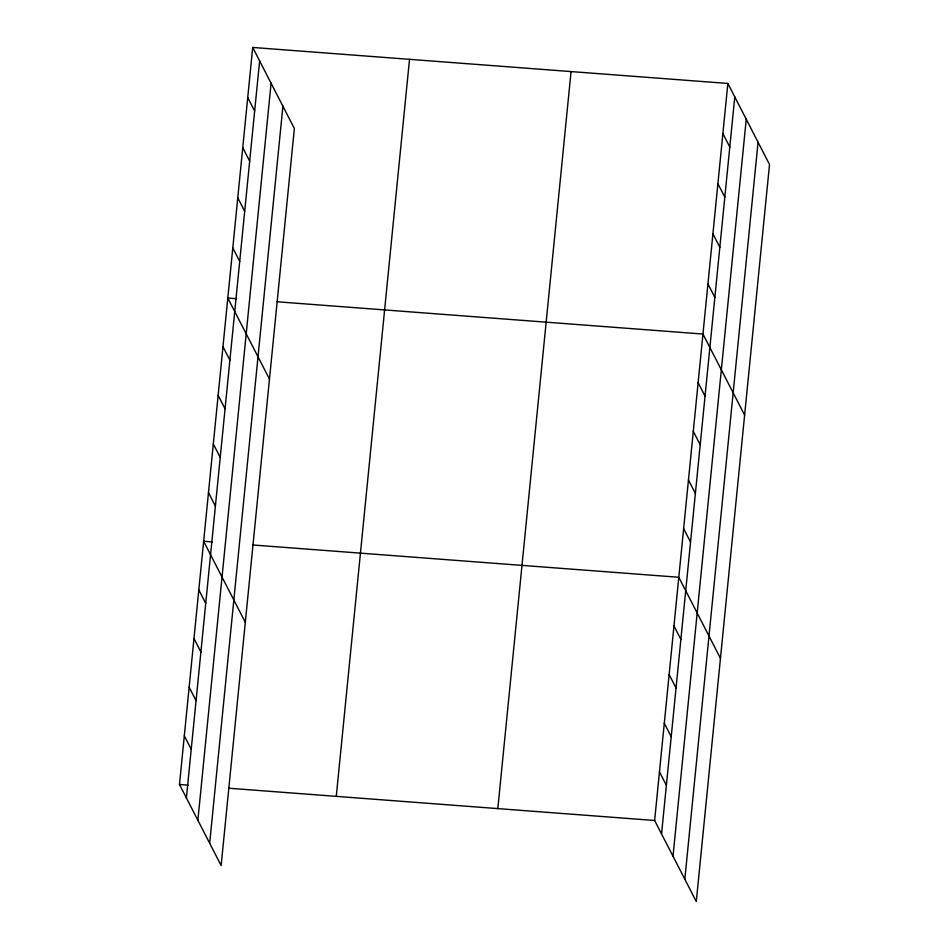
<?xml version="1.0" encoding="UTF-8"?>
<svg xmlns="http://www.w3.org/2000/svg" width="949" height="949" viewBox="0 0 949 949"><rect width="100%" height="100%" fill="white"/><g stroke="black" fill="none" stroke-linecap="round" stroke-linejoin="round"><path stroke-width="1.42" d="M252.707 47.45L294.368 128.518L221.141 865.547L179.48 784.479L252.707 47.45L727.859 83.453L769.52 164.521L696.293 901.55L654.632 820.482L727.859 83.453M186.395 797.943L259.635 60.914M197.867 820.256L271.094 83.227M209.67 843.246L282.909 106.205M336.278 796.365L409.517 59.336M497.822 808.607L571.061 71.566M661.548 833.946L734.775 96.917M673.007 856.259L746.246 119.218M684.822 879.237L758.061 142.208M236.526 298.698L227.807 298.045L269.469 379.102M277.179 301.782L702.96 334.048L744.621 415.104M212.351 541.926L203.644 541.262L245.305 622.33M253.003 544.999L678.796 577.265L720.457 658.333M179.48 784.479L188.187 785.143M228.839 788.228L654.632 820.482M722.877 133.572L729.805 147.036M717.907 183.691L724.822 197.155M712.924 233.81L719.84 247.274M707.942 283.929L714.858 297.393M698.132 382.684L705.048 396.148M693.292 431.332L700.208 444.796M688.464 479.98L695.38 493.444M683.624 528.617L690.552 542.081M673.956 625.913L680.884 639.377M669.128 674.549L676.044 688.013M664.288 723.197L671.216 736.661M659.46 771.845L666.376 785.309M247.736 97.569L254.652 111.033M242.754 147.688L249.67 161.152M237.772 197.807L244.688 211.271M232.79 247.926L239.717 261.39M222.979 346.682L229.895 360.146M218.151 395.33L225.067 408.794M213.311 443.978L220.227 457.442M208.483 492.614L215.399 506.078M198.815 589.91L205.731 603.374M193.976 638.547L200.903 652.01M189.148 687.195L196.063 700.659M184.308 735.843L191.235 749.307"/></g></svg>
